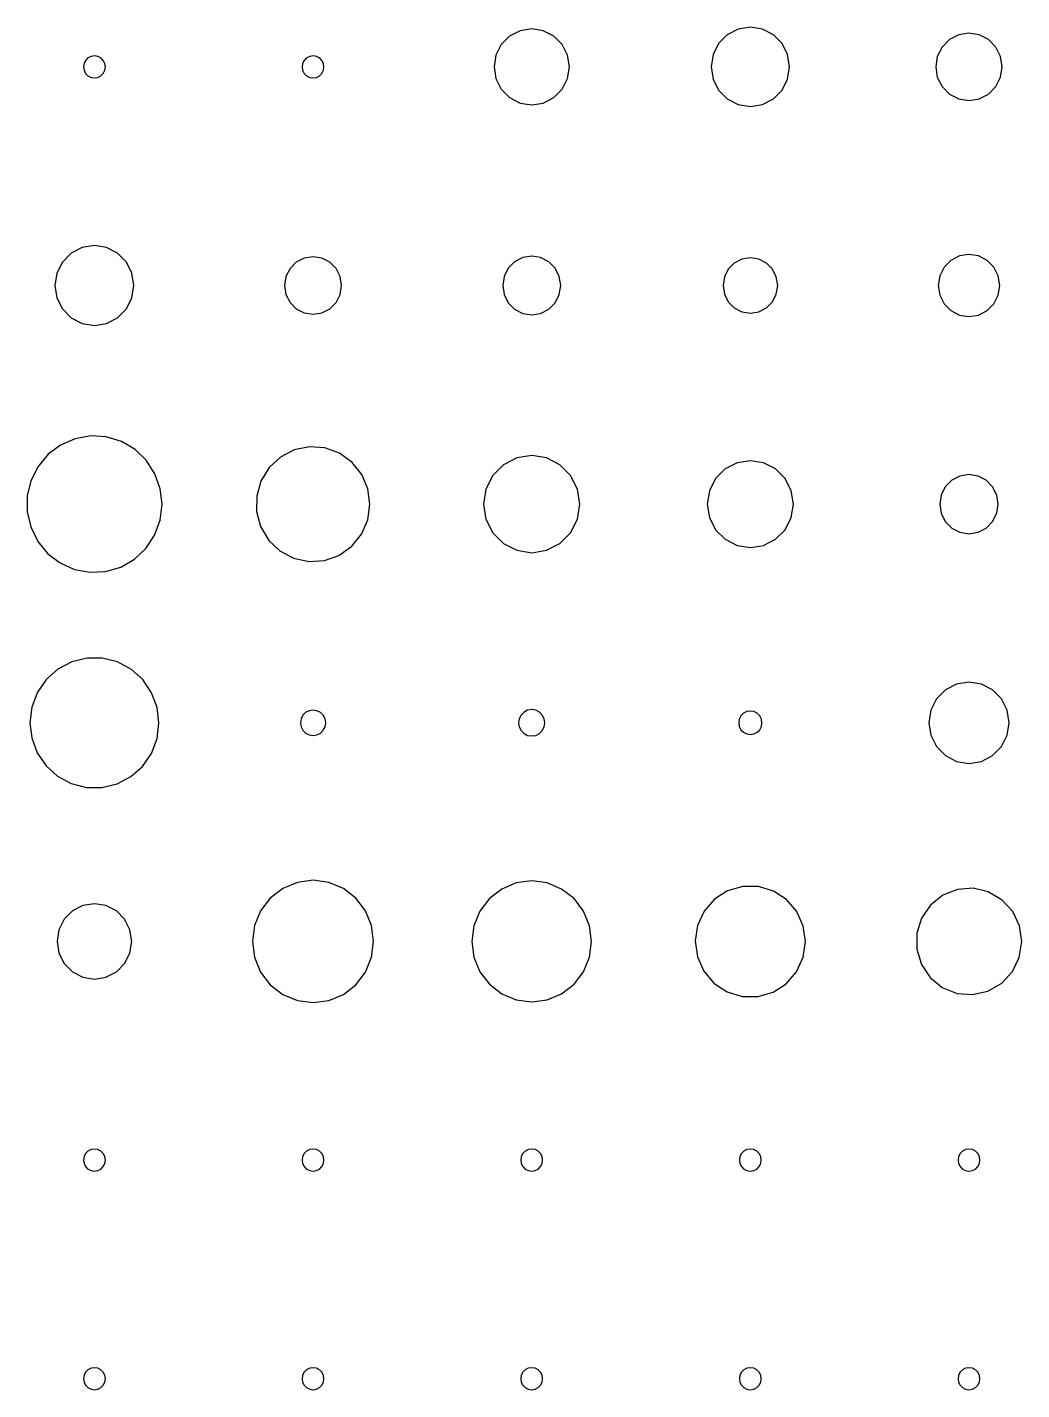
# Model space of a CAD drawing. Header units: metres. Extents: x -552 to 545, y -386 to 330.
# Drawn here: x 307.6 to 535.1, y -338.5 to -26.9 of the extents above; entities that cross this region are included whole.
import ezdxf

# ---------------------------------------------------------------- set-up
doc = ezdxf.new("R2010")
doc.units = ezdxf.units.M

msp = doc.modelspace()

# ---------------------------------------------------------------- linework, layer by layer
for p, q in [((420.34027, -27.732422, -668.5716), (417.94092, -28.967163, -668.5716)), ((423, -27.306946, -668.5716), (420.34027, -27.732422, -668.5716)), ((425.65973, -27.732422, -668.5716), (423, -27.306946, -668.5716)), ((428.05908, -28.967163, -668.5716), (425.65973, -27.732422, -668.5716)), ((470.2284, -27.384521, -668.5716), (467.72803, -28.671234, -668.5716)), ((473, -26.941132, -668.5716), (470.2284, -27.384521, -668.5716)), ((475.7716, -27.384521, -668.5716), (473, -26.941132, -668.5716)), ((478.27197, -28.671234, -668.5716), (475.7716, -27.384521, -668.5716)), ((416.0368, -30.89035, -668.5716), (414.81427, -33.31369, -668.5716)), ((417.94092, -28.967163, -668.5716), (416.0368, -30.89035, -668.5716)), ((429.9632, -30.89035, -668.5716), (428.05908, -28.967163, -668.5716)), ((431.18573, -33.31369, -668.5716), (429.9632, -30.89035, -668.5716)), ((465.74377, -30.675323, -668.5716), (464.4698, -33.200653, -668.5716)), ((467.72803, -28.671234, -668.5716), (465.74377, -30.675323, -668.5716)), ((480.25623, -30.675323, -668.5716), (478.27197, -28.671234, -668.5716)), ((481.53015, -33.200653, -668.5716), (480.25623, -30.675323, -668.5716)), ((518.52563, -29.779907, -668.5716), (516.84155, -31.480835, -668.5716)), ((520.6477, -28.687866, -668.5716), (518.52563, -29.779907, -668.5716)), ((523, -28.311554, -668.5716), (520.6477, -28.687866, -668.5716)), ((525.3523, -28.687866, -668.5716), (523, -28.311554, -668.5716)), ((527.47437, -29.779907, -668.5716), (525.3523, -28.687866, -668.5716)), ((529.15845, -31.480835, -668.5716), (527.47437, -29.779907, -668.5716)), ((321.53052, -33.957245, -668.5716), (320.97748, -34.51584, -668.5716)), ((322.22748, -33.59857, -668.5716), (321.53052, -33.957245, -668.5716)), ((323, -33.475006, -668.5716), (322.22748, -33.59857, -668.5716)), ((323.77252, -33.59857, -668.5716), (323, -33.475006, -668.5716)), ((324.46948, -33.957245, -668.5716), (323.77252, -33.59857, -668.5716)), ((325.02252, -34.51584, -668.5716), (324.46948, -33.957245, -668.5716)), ((371.53052, -33.957245, -668.5716), (370.97748, -34.51584, -668.5716)), ((372.22748, -33.59857, -668.5716), (371.53052, -33.957245, -668.5716)), ((373, -33.475006, -668.5716), (372.22748, -33.59857, -668.5716)), ((373.77252, -33.59857, -668.5716), (373, -33.475006, -668.5716)), ((374.46948, -33.957245, -668.5716), (373.77252, -33.59857, -668.5716)), ((375.02252, -34.51584, -668.5716), (374.46948, -33.957245, -668.5716)), ((414.81427, -33.31369, -668.5716), (414.393, -36, -668.5716)), ((431.607, -36, -668.5716), (431.18573, -33.31369, -668.5716)), ((464.4698, -33.200653, -668.5716), (464.03082, -36, -668.5716)), ((481.96912, -36, -668.5716), (481.53015, -33.200653, -668.5716)), ((515.76025, -33.624146, -668.5716), (515.3877, -36, -668.5716)), ((516.84155, -31.480835, -668.5716), (515.76025, -33.624146, -668.5716)), ((530.23975, -33.624146, -668.5716), (529.15845, -31.480835, -668.5716)), ((530.6123, -36, -668.5716), (530.23975, -33.624146, -668.5716)), ((320.62238, -35.219727, -668.5716), (320.5, -36, -668.5716)), ((320.5, -36, -668.5716), (320.62238, -36.780273, -668.5716)), ((320.97748, -34.51584, -668.5716), (320.62238, -35.219727, -668.5716)), ((320.62238, -36.780273, -668.5716), (320.97748, -37.48416, -668.5716)), ((325.37762, -35.219727, -668.5716), (325.02252, -34.51584, -668.5716)), ((325.02252, -37.48416, -668.5716), (325.37762, -36.780273, -668.5716)), ((325.5, -36, -668.5716), (325.37762, -35.219727, -668.5716)), ((325.37762, -36.780273, -668.5716), (325.5, -36, -668.5716)), ((370.62238, -35.219727, -668.5716), (370.5, -36, -668.5716)), ((370.5, -36, -668.5716), (370.62238, -36.780273, -668.5716)), ((370.97748, -34.51584, -668.5716), (370.62238, -35.219727, -668.5716)), ((370.62238, -36.780273, -668.5716), (370.97748, -37.48416, -668.5716)), ((375.37762, -35.219727, -668.5716), (375.02252, -34.51584, -668.5716)), ((375.02252, -37.48416, -668.5716), (375.37762, -36.780273, -668.5716)), ((375.5, -36, -668.5716), (375.37762, -35.219727, -668.5716)), ((375.37762, -36.780273, -668.5716), (375.5, -36, -668.5716)), ((414.393, -36, -668.5716), (414.81427, -38.68631, -668.5716)), ((431.18573, -38.68631, -668.5716), (431.607, -36, -668.5716)), ((464.03082, -36, -668.5716), (464.4698, -38.799347, -668.5716)), ((481.53015, -38.799347, -668.5716), (481.96912, -36, -668.5716)), ((515.3877, -36, -668.5716), (515.76025, -38.375854, -668.5716)), ((530.23975, -38.375854, -668.5716), (530.6123, -36, -668.5716)), ((320.97748, -37.48416, -668.5716), (321.53052, -38.042755, -668.5716)), ((321.53052, -38.042755, -668.5716), (322.22748, -38.40143, -668.5716)), ((322.22748, -38.40143, -668.5716), (323, -38.524994, -668.5716)), ((323, -38.524994, -668.5716), (323.77252, -38.40143, -668.5716)), ((323.77252, -38.40143, -668.5716), (324.46948, -38.042755, -668.5716)), ((324.46948, -38.042755, -668.5716), (325.02252, -37.48416, -668.5716)), ((370.97748, -37.48416, -668.5716), (371.53052, -38.042755, -668.5716)), ((371.53052, -38.042755, -668.5716), (372.22748, -38.40143, -668.5716)), ((372.22748, -38.40143, -668.5716), (373, -38.524994, -668.5716)), ((373, -38.524994, -668.5716), (373.77252, -38.40143, -668.5716)), ((373.77252, -38.40143, -668.5716), (374.46948, -38.042755, -668.5716)), ((374.46948, -38.042755, -668.5716), (375.02252, -37.48416, -668.5716)), ((414.81427, -38.68631, -668.5716), (416.0368, -41.10965, -668.5716)), ((429.9632, -41.10965, -668.5716), (431.18573, -38.68631, -668.5716)), ((464.4698, -38.799347, -668.5716), (465.74377, -41.324646, -668.5716)), ((480.25623, -41.324677, -668.5716), (481.53015, -38.799347, -668.5716)), ((515.76025, -38.375854, -668.5716), (516.84155, -40.519165, -668.5716)), ((529.15845, -40.519165, -668.5716), (530.23975, -38.375854, -668.5716)), ((416.0368, -41.10965, -668.5716), (417.94092, -43.032837, -668.5716)), ((417.94092, -43.032837, -668.5716), (420.34027, -44.26758, -668.5716)), ((425.65973, -44.26758, -668.5716), (428.05908, -43.032837, -668.5716)), ((428.05908, -43.032837, -668.5716), (429.9632, -41.10965, -668.5716)), ((465.74377, -41.324646, -668.5716), (467.72803, -43.328766, -668.5716)), ((467.72803, -43.328766, -668.5716), (470.2284, -44.61548, -668.5716)), ((475.7716, -44.61548, -668.5716), (478.27197, -43.328766, -668.5716)), ((478.27197, -43.328766, -668.5716), (480.25623, -41.324677, -668.5716)), ((516.84155, -40.519165, -668.5716), (518.52563, -42.220093, -668.5716)), ((518.52563, -42.220093, -668.5716), (520.6477, -43.312134, -668.5716)), ((520.6477, -43.312134, -668.5716), (523, -43.688446, -668.5716)), ((523, -43.688446, -668.5716), (525.3523, -43.312134, -668.5716)), ((525.3523, -43.312134, -668.5716), (527.47437, -42.220093, -668.5716)), ((527.47437, -42.220093, -668.5716), (529.15845, -40.519165, -668.5716)), ((420.34027, -44.26758, -668.5716), (423, -44.693054, -668.5716)), ((423, -44.693054, -668.5716), (425.65973, -44.26758, -668.5716)), ((470.2284, -44.61548, -668.5716), (473, -45.05887, -668.5716)), ((473, -45.05887, -668.5716), (475.7716, -44.61548, -668.5716)), ((320.20837, -77.32239, -668.5716), (317.69006, -78.61838, -668.5716)), ((323, -76.875824, -668.5716), (320.20837, -77.32239, -668.5716)), ((325.79163, -77.32239, -668.5716), (323, -76.875824, -668.5716)), ((328.30994, -78.61838, -668.5716), (325.79163, -77.32239, -668.5716)), ((315.69147, -80.63693, -668.5716), (314.40833, -83.18048, -668.5716)), ((317.69006, -78.61838, -668.5716), (315.69147, -80.63693, -668.5716)), ((330.30853, -80.63693, -668.5716), (328.30994, -78.61838, -668.5716)), ((331.59167, -83.18048, -668.5716), (330.30853, -80.63693, -668.5716)), ((369.17114, -80.67731, -668.5716), (367.73004, -82.13284, -668.5716)), ((370.98706, -79.7428, -668.5716), (369.17114, -80.67731, -668.5716)), ((373, -79.42081, -668.5716), (370.98706, -79.7428, -668.5716)), ((375.01294, -79.7428, -668.5716), (373, -79.42081, -668.5716)), ((376.82886, -80.67731, -668.5716), (375.01294, -79.7428, -668.5716)), ((378.26996, -82.13284, -668.5716), (376.82886, -80.67731, -668.5716)), ((419.10022, -80.578735, -668.5716), (417.6324, -82.06122, -668.5716)), ((420.94977, -79.62692, -668.5716), (419.10022, -80.578735, -668.5716)), ((423, -79.29895, -668.5716), (420.94977, -79.62692, -668.5716)), ((425.05023, -79.62692, -668.5716), (423, -79.29895, -668.5716)), ((426.89978, -80.578735, -668.5716), (425.05023, -79.62692, -668.5716)), ((428.3676, -82.06122, -668.5716), (426.89978, -80.578735, -668.5716)), ((469.32642, -80.89319, -668.5716), (467.94373, -82.28967, -668.5716)), ((471.06866, -79.99658, -668.5716), (469.32642, -80.89319, -668.5716)), ((473, -79.68762, -668.5716), (471.06866, -79.99658, -668.5716)), ((474.93127, -79.99658, -668.5716), (473, -79.68762, -668.5716)), ((476.67358, -80.89319, -668.5716), (474.93127, -79.99658, -668.5716)), ((478.05627, -82.28967, -668.5716), (476.67358, -80.89319, -668.5716)), ((518.86365, -80.24991, -668.5716), (517.3069, -81.822296, -668.5716)), ((520.82544, -79.24036, -668.5716), (518.86365, -80.24991, -668.5716)), ((523, -78.89249, -668.5716), (520.82544, -79.24036, -668.5716)), ((525.17456, -79.24036, -668.5716), (523, -78.89249, -668.5716)), ((527.13635, -80.24991, -668.5716), (525.17456, -79.24036, -668.5716)), ((528.6931, -81.822296, -668.5716), (527.13635, -80.24991, -668.5716)), ((314.40833, -83.18048, -668.5716), (313.9662, -86, -668.5716)), ((332.0338, -86, -668.5716), (331.59167, -83.18048, -668.5716)), ((366.80475, -83.96692, -668.5716), (366.48596, -86, -668.5716)), ((367.73004, -82.13284, -668.5716), (366.80475, -83.96692, -668.5716)), ((379.19525, -83.96692, -668.5716), (378.26996, -82.13284, -668.5716)), ((379.51404, -86, -668.5716), (379.19525, -83.96692, -668.5716)), ((416.69, -83.92926, -668.5716), (416.3653, -86, -668.5716)), ((417.6324, -82.06122, -668.5716), (416.69, -83.92926, -668.5716)), ((429.31, -83.92926, -668.5716), (428.3676, -82.06122, -668.5716)), ((429.6347, -86, -668.5716), (429.31, -83.92926, -668.5716)), ((467.05603, -84.04938, -668.5716), (466.75012, -86, -668.5716)), ((467.94373, -82.28967, -668.5716), (467.05603, -84.04938, -668.5716)), ((478.94397, -84.04938, -668.5716), (478.05627, -82.28967, -668.5716)), ((479.24988, -86, -668.5716), (478.94397, -84.04938, -668.5716)), ((516.30725, -83.80365, -668.5716), (515.9629, -86, -668.5716)), ((517.3069, -81.822296, -668.5716), (516.30725, -83.80365, -668.5716)), ((529.69275, -83.80365, -668.5716), (528.6931, -81.822296, -668.5716)), ((530.0371, -86, -668.5716), (529.69275, -83.80365, -668.5716)), ((313.9662, -86, -668.5716), (314.40833, -88.81952, -668.5716)), ((331.59167, -88.81952, -668.5716), (332.0338, -86, -668.5716)), ((366.48596, -86, -668.5716), (366.80475, -88.03308, -668.5716)), ((379.19525, -88.03308, -668.5716), (379.51404, -86, -668.5716)), ((416.3653, -86, -668.5716), (416.69, -88.07074, -668.5716)), ((429.31, -88.07074, -668.5716), (429.6347, -86, -668.5716)), ((466.75012, -86, -668.5716), (467.05603, -87.95062, -668.5716)), ((478.94397, -87.95062, -668.5716), (479.24988, -86, -668.5716)), ((515.9629, -86, -668.5716), (516.30725, -88.19635, -668.5716)), ((529.69275, -88.19635, -668.5716), (530.0371, -86, -668.5716)), ((314.40833, -88.81952, -668.5716), (315.69147, -91.36307, -668.5716)), ((330.30853, -91.36307, -668.5716), (331.59167, -88.81952, -668.5716)), ((366.80475, -88.03308, -668.5716), (367.73004, -89.86716, -668.5716)), ((367.73004, -89.86716, -668.5716), (369.17114, -91.32269, -668.5716)), ((376.82886, -91.32269, -668.5716), (378.26996, -89.86716, -668.5716)), ((378.26996, -89.86716, -668.5716), (379.19525, -88.03308, -668.5716)), ((416.69, -88.07074, -668.5716), (417.6324, -89.93878, -668.5716)), ((417.6324, -89.93878, -668.5716), (419.10022, -91.421265, -668.5716)), ((426.89978, -91.421265, -668.5716), (428.3676, -89.93878, -668.5716)), ((428.3676, -89.93878, -668.5716), (429.31, -88.07074, -668.5716)), ((467.05603, -87.95062, -668.5716), (467.94373, -89.71033, -668.5716)), ((467.94373, -89.71033, -668.5716), (469.32642, -91.10681, -668.5716)), ((476.67358, -91.10681, -668.5716), (478.05627, -89.71033, -668.5716)), ((478.05627, -89.71033, -668.5716), (478.94397, -87.95062, -668.5716)), ((516.30725, -88.19635, -668.5716), (517.3069, -90.177704, -668.5716)), ((517.3069, -90.177704, -668.5716), (518.86365, -91.75009, -668.5716)), ((527.13635, -91.75009, -668.5716), (528.6931, -90.177704, -668.5716)), ((528.6931, -90.177704, -668.5716), (529.69275, -88.19635, -668.5716)), ((315.69147, -91.36307, -668.5716), (317.69006, -93.38162, -668.5716)), ((317.69006, -93.38162, -668.5716), (320.20837, -94.67761, -668.5716)), ((325.79163, -94.67761, -668.5716), (328.30994, -93.38162, -668.5716)), ((328.30994, -93.38162, -668.5716), (330.30853, -91.36307, -668.5716)), ((369.17114, -91.32269, -668.5716), (370.98706, -92.2572, -668.5716)), ((370.98706, -92.2572, -668.5716), (373, -92.57919, -668.5716)), ((373, -92.57919, -668.5716), (375.01294, -92.2572, -668.5716)), ((375.01294, -92.2572, -668.5716), (376.82886, -91.32269, -668.5716)), ((419.10022, -91.421265, -668.5716), (420.94977, -92.37308, -668.5716)), ((420.94977, -92.37308, -668.5716), (423, -92.70105, -668.5716)), ((423, -92.70105, -668.5716), (425.05023, -92.37308, -668.5716)), ((425.05023, -92.37308, -668.5716), (426.89978, -91.421265, -668.5716)), ((469.32642, -91.10681, -668.5716), (471.06866, -92.00342, -668.5716)), ((471.06866, -92.00342, -668.5716), (473, -92.31238, -668.5716)), ((473, -92.31238, -668.5716), (474.93127, -92.00342, -668.5716)), ((474.93127, -92.00342, -668.5716), (476.67358, -91.10681, -668.5716)), ((518.86365, -91.75009, -668.5716), (520.82544, -92.75964, -668.5716)), ((520.82544, -92.75964, -668.5716), (523, -93.10751, -668.5716)), ((523, -93.10751, -668.5716), (525.17456, -92.75964, -668.5716)), ((525.17456, -92.75964, -668.5716), (527.13635, -91.75009, -668.5716)), ((320.20837, -94.67761, -668.5716), (323, -95.124176, -668.5716)), ((323, -95.124176, -668.5716), (325.79163, -94.67761, -668.5716)), ((318.60876, -121.02719, -668.5716), (315.26935, -122.47626, -668.5716)), ((322.1908, -120.40555, -668.5716), (318.60876, -121.02719, -668.5716)), ((325.6848, -120.62137, -668.5716), (322.1908, -120.40555, -668.5716)), ((329.16516, -121.67932, -668.5716), (325.6848, -120.62137, -668.5716)), ((312.45544, -124.579285, -668.5716), (310.10706, -127.38101, -668.5716)), ((315.26935, -122.47626, -668.5716), (312.45544, -124.579285, -668.5716)), ((332.3048, -123.528625, -668.5716), (329.16516, -121.67932, -668.5716)), ((334.844, -125.96231, -668.5716), (332.3048, -123.528625, -668.5716)), ((368.65356, -123.60333, -668.5716), (365.53156, -125.227325, -668.5716)), ((372.20508, -122.873535, -668.5716), (368.65356, -123.60333, -668.5716)), ((375.70715, -123.13638, -668.5716), (372.20508, -122.873535, -668.5716)), ((379.01233, -124.33493, -668.5716), (375.70715, -123.13638, -668.5716)), ((381.9629, -126.4606, -668.5716), (379.01233, -124.33493, -668.5716)), ((310.10706, -127.38101, -668.5716), (308.4712, -130.65906, -668.5716)), ((336.8368, -129.03223, -668.5716), (334.844, -125.96231, -668.5716)), ((362.95282, -127.63495, -668.5716), (361.05914, -130.75606, -668.5716)), ((365.53156, -125.227325, -668.5716), (362.95282, -127.63495, -668.5716)), ((384.161, -129.22675, -668.5716), (381.9629, -126.4606, -668.5716)), ((416.5376, -127.0163, -668.5716), (414.10522, -129.47296, -668.5716)), ((419.60248, -125.439026, -668.5716), (416.5376, -127.0163, -668.5716)), ((423, -124.89554, -668.5716), (419.60248, -125.439026, -668.5716)), ((426.39752, -125.439026, -668.5716), (423, -124.89554, -668.5716)), ((429.4624, -127.0163, -668.5716), (426.39752, -125.439026, -668.5716)), ((431.89478, -129.47296, -668.5716), (429.4624, -127.0163, -668.5716)), ((469.9583, -126.54501, -668.5716), (467.21436, -127.95712, -668.5716)), ((473, -126.05844, -668.5716), (469.9583, -126.54501, -668.5716)), ((476.04175, -126.54501, -668.5716), (473, -126.05844, -668.5716)), ((478.78564, -127.95712, -668.5716), (476.04175, -126.54501, -668.5716)), ((308.4712, -130.65906, -668.5716), (307.654, -134.09691, -668.5716)), ((338.065, -132.4872, -668.5716), (336.8368, -129.03223, -668.5716)), ((361.05914, -130.75606, -668.5716), (360.10596, -134.16974, -668.5716)), ((385.54724, -132.48555, -668.5716), (384.161, -129.22675, -668.5716)), ((414.10522, -129.47296, -668.5716), (412.54358, -132.56853, -668.5716)), ((433.45642, -132.56853, -668.5716), (431.89478, -129.47296, -668.5716)), ((465.03674, -130.1565, -668.5716), (463.6386, -132.92789, -668.5716)), ((467.21436, -127.95712, -668.5716), (465.03674, -130.1565, -668.5716)), ((480.96326, -130.1565, -668.5716), (478.78564, -127.95712, -668.5716)), ((482.36133, -132.92789, -668.5716), (480.96326, -130.1565, -668.5716)), ((519.0685, -130.53456, -668.5716), (517.5886, -132.02913, -668.5716)), ((520.9331, -129.57498, -668.5716), (519.0685, -130.53456, -668.5716)), ((523, -129.24435, -668.5716), (520.9331, -129.57498, -668.5716)), ((525.0669, -129.57498, -668.5716), (523, -129.24435, -668.5716)), ((526.9315, -130.53456, -668.5716), (525.0669, -129.57498, -668.5716)), ((528.4114, -132.02913, -668.5716), (526.9315, -130.53456, -668.5716)), ((338.46124, -136, -668.5716), (338.065, -132.4872, -668.5716)), ((386.0208, -136, -668.5716), (385.54724, -132.48555, -668.5716)), ((412.54358, -132.56853, -668.5716), (412.0055, -136, -668.5716)), ((433.9945, -136, -668.5716), (433.45642, -132.56853, -668.5716)), ((463.6386, -132.92789, -668.5716), (463.15686, -136, -668.5716)), ((482.84314, -136, -668.5716), (482.36133, -132.92789, -668.5716)), ((516.63855, -133.91238, -668.5716), (516.3113, -136, -668.5716)), ((517.5886, -132.02913, -668.5716), (516.63855, -133.91238, -668.5716)), ((529.36145, -133.91238, -668.5716), (528.4114, -132.02913, -668.5716)), ((529.6887, -136, -668.5716), (529.36145, -133.91238, -668.5716)), ((307.654, -134.09691, -668.5716), (307.63812, -137.76776, -668.5716)), ((338.03406, -139.64545, -668.5716), (338.46124, -136, -668.5716)), ((360.10596, -134.16974, -668.5716), (360.09064, -137.71655, -668.5716)), ((385.51636, -139.62491, -668.5716), (386.0208, -136, -668.5716)), ((412.0055, -136, -668.5716), (412.54358, -139.43147, -668.5716)), ((433.45642, -139.43147, -668.5716), (433.9945, -136, -668.5716)), ((463.15686, -136, -668.5716), (463.6386, -139.07211, -668.5716)), ((482.36133, -139.07211, -668.5716), (482.84314, -136, -668.5716)), ((516.3113, -136, -668.5716), (516.63855, -138.08762, -668.5716)), ((529.36145, -138.08762, -668.5716), (529.6887, -136, -668.5716)), ((307.63812, -137.76776, -668.5716), (308.4256, -141.21268, -668.5716)), ((336.77606, -143.08946, -668.5716), (338.03406, -139.64545, -668.5716)), ((360.09064, -137.71655, -668.5716), (361.01428, -141.1385, -668.5716)), ((384.10205, -142.87137, -668.5716), (385.51636, -139.62491, -668.5716)), ((412.54358, -139.43147, -668.5716), (414.10522, -142.52704, -668.5716)), ((431.89478, -142.52704, -668.5716), (433.45642, -139.43147, -668.5716)), ((463.6386, -139.07211, -668.5716), (465.03674, -141.8435, -668.5716)), ((480.96326, -141.8435, -668.5716), (482.36133, -139.07211, -668.5716)), ((516.63855, -138.08762, -668.5716), (517.5886, -139.97087, -668.5716)), ((517.5886, -139.97087, -668.5716), (519.0685, -141.46544, -668.5716)), ((526.9315, -141.46544, -668.5716), (528.4114, -139.97087, -668.5716)), ((528.4114, -139.97087, -668.5716), (529.36145, -138.08762, -668.5716)), ((308.4256, -141.21268, -668.5716), (310.03308, -144.505, -668.5716)), ((334.844, -146.03769, -668.5716), (336.77606, -143.08946, -668.5716)), ((361.01428, -141.1385, -668.5716), (362.88098, -144.27618, -668.5716)), ((381.88013, -145.61803, -668.5716), (384.10205, -142.87137, -668.5716)), ((414.10522, -142.52704, -668.5716), (416.5376, -144.9837, -668.5716)), ((429.4624, -144.9837, -668.5716), (431.89478, -142.52704, -668.5716)), ((465.03674, -141.8435, -668.5716), (467.21436, -144.04288, -668.5716)), ((478.78564, -144.0429, -668.5716), (480.96326, -141.8435, -668.5716)), ((519.0685, -141.46544, -668.5716), (520.9331, -142.42502, -668.5716)), ((520.9331, -142.42502, -668.5716), (523, -142.75566, -668.5716)), ((523, -142.75566, -668.5716), (525.0669, -142.42502, -668.5716)), ((525.0669, -142.42502, -668.5716), (526.9315, -141.46544, -668.5716)), ((310.03308, -144.505, -668.5716), (312.35718, -147.32735, -668.5716)), ((332.19672, -148.55292, -668.5716), (334.844, -146.03769, -668.5716)), ((362.88098, -144.27618, -668.5716), (365.43878, -146.70642, -668.5716)), ((378.91132, -147.71762, -668.5716), (381.88013, -145.61803, -668.5716)), ((416.5376, -144.9837, -668.5716), (419.60248, -146.56097, -668.5716)), ((426.39752, -146.56097, -668.5716), (429.4624, -144.9837, -668.5716)), ((467.21436, -144.04288, -668.5716), (469.9583, -145.45499, -668.5716)), ((469.9583, -145.45499, -668.5716), (473, -145.94156, -668.5716)), ((473, -145.94156, -668.5716), (476.04175, -145.45499, -668.5716)), ((476.04175, -145.45499, -668.5716), (478.78564, -144.0429, -668.5716)), ((312.35718, -147.32735, -668.5716), (315.15283, -149.4551, -668.5716)), ((315.15283, -149.4551, -668.5716), (318.47955, -150.93353, -668.5716)), ((329.0412, -150.37448, -668.5716), (332.19672, -148.55292, -668.5716)), ((365.43878, -146.70642, -668.5716), (368.54663, -148.3579, -668.5716)), ((368.54663, -148.3579, -668.5716), (372.09174, -149.11896, -668.5716)), ((372.09174, -149.11896, -668.5716), (375.59595, -148.88698, -668.5716)), ((375.59595, -148.88698, -668.5716), (378.91132, -147.71762, -668.5716)), ((419.60248, -146.56097, -668.5716), (423, -147.10448, -668.5716)), ((423, -147.10448, -668.5716), (426.39752, -146.56097, -668.5716)), ((318.47955, -150.93353, -668.5716), (322.0561, -151.58675, -668.5716)), ((322.0561, -151.58675, -668.5716), (325.55182, -151.4017, -668.5716)), ((325.55182, -151.4017, -668.5716), (329.0412, -150.37448, -668.5716)), ((321.33038, -171.19954, -668.5716), (317.8349, -172.04713, -668.5716)), ((324.79742, -171.21481, -668.5716), (321.33038, -171.19954, -668.5716)), ((328.28546, -172.09319, -668.5716), (324.79742, -171.21481, -668.5716)), ((314.64624, -173.72363, -668.5716), (312.03955, -176.03249, -668.5716)), ((317.8349, -172.04713, -668.5716), (314.64624, -173.72363, -668.5716)), ((331.45953, -173.79773, -668.5716), (328.28546, -172.09319, -668.5716)), ((334.04614, -176.12947, -668.5716), (331.45953, -173.79773, -668.5716)), ((312.03955, -176.03249, -668.5716), (309.97766, -179.00665, -668.5716)), ((336.08228, -179.12169, -668.5716), (334.04614, -176.12947, -668.5716)), ((520.16064, -177.17389, -668.5716), (517.5991, -178.49205, -668.5716)), ((523, -176.71967, -668.5716), (520.16064, -177.17389, -668.5716)), ((525.83936, -177.17389, -668.5716), (523, -176.71967, -668.5716)), ((528.4009, -178.49205, -668.5716), (525.83936, -177.17389, -668.5716)), ((309.97766, -179.00665, -668.5716), (308.6894, -182.39629, -668.5716)), ((337.34125, -182.52255, -668.5716), (336.08228, -179.12169, -668.5716)), ((515.5664, -180.54517, -668.5716), (514.2612, -183.13222, -668.5716)), ((517.5991, -178.49205, -668.5716), (515.5664, -180.54517, -668.5716)), ((530.4336, -180.54517, -668.5716), (528.4009, -178.49205, -668.5716)), ((531.7388, -183.13222, -668.5716), (530.4336, -180.54517, -668.5716)), ((308.6894, -182.39629, -668.5716), (308.25128, -186, -668.5716)), ((337.74872, -186, -668.5716), (337.34125, -182.52255, -668.5716)), ((371.30566, -183.64459, -668.5716), (370.6679, -184.2887, -668.5716)), ((372.10925, -183.23106, -668.5716), (371.30566, -183.64459, -668.5716)), ((373, -183.08856, -668.5716), (372.10925, -183.23106, -668.5716)), ((373.89075, -183.23106, -668.5716), (373, -183.08856, -668.5716)), ((374.69434, -183.64459, -668.5716), (373.89075, -183.23106, -668.5716)), ((375.3321, -184.2887, -668.5716), (374.69434, -183.64459, -668.5716)), ((421.242, -183.55612, -668.5716), (420.58032, -184.22443, -668.5716)), ((422.07574, -183.12706, -668.5716), (421.242, -183.55612, -668.5716)), ((423, -182.9792, -668.5716), (422.07574, -183.12706, -668.5716)), ((423.92426, -183.12706, -668.5716), (423, -182.9792, -668.5716)), ((424.758, -183.55612, -668.5716), (423.92426, -183.12706, -668.5716)), ((425.41968, -184.22443, -668.5716), (424.758, -183.55612, -668.5716)), ((471.4369, -183.82706, -668.5716), (470.84857, -184.42126, -668.5716)), ((472.17822, -183.44556, -668.5716), (471.4369, -183.82706, -668.5716)), ((473, -183.3141, -668.5716), (472.17822, -183.44556, -668.5716)), ((473.82178, -183.44556, -668.5716), (473, -183.3141, -668.5716)), ((474.5631, -183.82706, -668.5716), (473.82178, -183.44556, -668.5716)), ((475.15137, -184.42126, -668.5716), (474.5631, -183.82706, -668.5716)), ((514.2612, -183.13222, -668.5716), (513.8115, -186, -668.5716)), ((532.1885, -186, -668.5716), (531.7388, -183.13222, -668.5716)), ((308.25128, -186, -668.5716), (308.65875, -189.47745, -668.5716)), ((337.3106, -189.60371, -668.5716), (337.74872, -186, -668.5716)), ((370.25848, -185.10031, -668.5716), (370.11737, -186, -668.5716)), ((370.11737, -186, -668.5716), (370.25848, -186.89969, -668.5716)), ((370.6679, -184.2887, -668.5716), (370.25848, -185.10031, -668.5716)), ((370.25848, -186.89969, -668.5716), (370.6679, -187.7113, -668.5716)), ((375.74152, -185.10031, -668.5716), (375.3321, -184.2887, -668.5716)), ((375.3321, -187.7113, -668.5716), (375.74152, -186.89969, -668.5716)), ((375.88263, -186, -668.5716), (375.74152, -185.10031, -668.5716)), ((375.74152, -186.89969, -668.5716), (375.88263, -186, -668.5716)), ((420.15552, -185.06653, -668.5716), (420.0091, -186, -668.5716)), ((420.0091, -186, -668.5716), (420.15552, -186.93347, -668.5716)), ((420.58032, -184.22443, -668.5716), (420.15552, -185.06653, -668.5716)), ((420.15552, -186.93347, -668.5716), (420.58032, -187.77557, -668.5716)), ((425.84448, -185.06653, -668.5716), (425.41968, -184.22443, -668.5716)), ((425.41968, -187.77557, -668.5716), (425.84448, -186.93347, -668.5716)), ((425.9909, -186, -668.5716), (425.84448, -185.06653, -668.5716)), ((425.84448, -186.93347, -668.5716), (425.9909, -186, -668.5716)), ((470.47083, -185.17001, -668.5716), (470.3407, -186, -668.5716)), ((470.3407, -186, -668.5716), (470.47083, -186.82999, -668.5716)), ((470.84857, -184.42126, -668.5716), (470.47083, -185.17001, -668.5716)), ((470.47083, -186.82999, -668.5716), (470.84857, -187.57874, -668.5716)), ((475.52917, -185.17001, -668.5716), (475.15137, -184.42126, -668.5716)), ((475.15137, -187.57874, -668.5716), (475.52917, -186.82999, -668.5716)), ((475.6593, -186, -668.5716), (475.52917, -185.17001, -668.5716)), ((475.52917, -186.82999, -668.5716), (475.6593, -186, -668.5716)), ((513.8115, -186, -668.5716), (514.2612, -188.86778, -668.5716)), ((531.7388, -188.86778, -668.5716), (532.1885, -186, -668.5716)), ((308.65875, -189.47745, -668.5716), (309.91772, -192.87831, -668.5716)), ((336.02234, -192.99335, -668.5716), (337.3106, -189.60371, -668.5716)), ((370.6679, -187.7113, -668.5716), (371.30566, -188.35541, -668.5716)), ((371.30566, -188.35541, -668.5716), (372.10925, -188.76894, -668.5716)), ((372.10925, -188.76894, -668.5716), (373, -188.91144, -668.5716)), ((373, -188.91144, -668.5716), (373.89075, -188.76894, -668.5716)), ((373.89075, -188.76894, -668.5716), (374.69434, -188.35541, -668.5716)), ((374.69434, -188.35541, -668.5716), (375.3321, -187.7113, -668.5716)), ((420.58032, -187.77557, -668.5716), (421.242, -188.44388, -668.5716)), ((421.242, -188.44388, -668.5716), (422.07574, -188.87294, -668.5716)), ((422.07574, -188.87294, -668.5716), (423, -189.0208, -668.5716)), ((423, -189.0208, -668.5716), (423.92426, -188.87294, -668.5716)), ((423.92426, -188.87294, -668.5716), (424.758, -188.44388, -668.5716)), ((424.758, -188.44388, -668.5716), (425.41968, -187.77557, -668.5716)), ((470.84857, -187.57874, -668.5716), (471.4369, -188.17294, -668.5716)), ((471.4369, -188.17294, -668.5716), (472.17822, -188.55444, -668.5716)), ((472.17822, -188.55444, -668.5716), (473, -188.6859, -668.5716)), ((473, -188.6859, -668.5716), (473.82178, -188.55444, -668.5716)), ((473.82178, -188.55444, -668.5716), (474.5631, -188.17294, -668.5716)), ((474.5631, -188.17294, -668.5716), (475.15137, -187.57874, -668.5716)), ((514.2612, -188.86778, -668.5716), (515.5664, -191.45483, -668.5716)), ((530.4336, -191.45483, -668.5716), (531.7388, -188.86778, -668.5716)), ((309.91772, -192.87831, -668.5716), (311.95386, -195.87053, -668.5716)), ((333.96045, -195.96751, -668.5716), (336.02234, -192.99335, -668.5716)), ((515.5664, -191.45483, -668.5716), (517.5991, -193.50793, -668.5716)), ((528.4009, -193.50795, -668.5716), (530.4336, -191.45483, -668.5716)), ((311.95386, -195.87053, -668.5716), (314.54047, -198.20227, -668.5716)), ((331.35376, -198.27637, -668.5716), (333.96045, -195.96751, -668.5716)), ((517.5991, -193.50793, -668.5716), (520.16064, -194.82611, -668.5716)), ((520.16064, -194.82611, -668.5716), (523, -195.28033, -668.5716)), ((523, -195.28033, -668.5716), (525.83936, -194.82611, -668.5716)), ((525.83936, -194.82611, -668.5716), (528.4009, -193.50795, -668.5716)), ((314.54047, -198.20227, -668.5716), (317.71454, -199.90681, -668.5716)), ((328.1651, -199.95287, -668.5716), (331.35376, -198.27637, -668.5716)), ((317.71454, -199.90681, -668.5716), (321.20258, -200.78519, -668.5716)), ((321.20258, -200.78519, -668.5716), (324.66962, -200.80046, -668.5716)), ((324.66962, -200.80046, -668.5716), (328.1651, -199.95287, -668.5716)), ((366.07416, -223.88417, -668.5716), (363.20538, -226.10747, -668.5716)), ((369.41492, -222.48654, -668.5716), (366.07416, -223.88417, -668.5716)), ((373, -222.00984, -668.5716), (369.41492, -222.48654, -668.5716)), ((376.58508, -222.48654, -668.5716), (373, -222.00984, -668.5716)), ((379.92584, -223.88417, -668.5716), (376.58508, -222.48654, -668.5716)), ((382.79462, -226.10747, -668.5716), (379.92584, -223.88417, -668.5716)), ((416.1518, -224.01996, -668.5716), (413.3152, -226.21834, -668.5716)), ((419.45514, -222.638, -668.5716), (416.1518, -224.01996, -668.5716)), ((423, -222.16664, -668.5716), (419.45514, -222.638, -668.5716)), ((426.54486, -222.638, -668.5716), (423, -222.16664, -668.5716)), ((429.8482, -224.01996, -668.5716), (426.54486, -222.638, -668.5716)), ((432.6848, -226.21834, -668.5716), (429.8482, -224.01996, -668.5716)), ((471.24744, -223.40506, -668.5716), (467.77783, -224.42645, -668.5716)), ((474.86133, -223.42097, -668.5716), (471.24744, -223.40506, -668.5716)), ((478.3219, -224.47292, -668.5716), (474.86133, -223.42097, -668.5716)), ((520.38794, -224.09984, -668.5716), (517.05725, -225.39114, -668.5716)), ((523.9469, -223.84848, -668.5716), (520.38794, -224.09984, -668.5716)), ((527.4231, -224.65904, -668.5716), (523.9469, -223.84848, -668.5716)), ((323, -227.38112, -668.5716), (320.36298, -227.80296, -668.5716)), ((325.63702, -227.80296, -668.5716), (323, -227.38112, -668.5716)), ((363.20538, -226.10747, -668.5716), (361.00415, -229.00493, -668.5716)), ((384.99585, -229.00493, -668.5716), (382.79462, -226.10747, -668.5716)), ((413.3152, -226.21834, -668.5716), (411.13855, -229.08331, -668.5716)), ((434.86145, -229.08331, -668.5716), (432.6848, -226.21834, -668.5716)), ((464.82166, -226.32861, -668.5716), (462.43878, -229.07289, -668.5716)), ((467.77783, -224.42645, -668.5716), (464.82166, -226.32861, -668.5716)), ((481.2616, -226.40106, -668.5716), (478.3219, -224.47292, -668.5716)), ((483.6206, -229.16623, -668.5716), (481.2616, -226.40106, -668.5716)), ((517.05725, -225.39114, -668.5716), (514.1737, -227.68706, -668.5716)), ((530.59485, -226.5273, -668.5716), (527.4231, -224.65904, -668.5716)), ((533.0051, -229.18394, -668.5716), (530.59485, -226.5273, -668.5716)), ((317.98413, -229.02719, -668.5716), (316.0962, -230.93396, -668.5716)), ((320.36298, -227.80296, -668.5716), (317.98413, -229.02719, -668.5716)), ((328.01587, -229.02719, -668.5716), (325.63702, -227.80296, -668.5716)), ((329.9038, -230.93396, -668.5716), (328.01587, -229.02719, -668.5716)), ((361.00415, -229.00493, -668.5716), (359.62036, -232.37907, -668.5716)), ((386.37964, -232.37909, -668.5716), (384.99585, -229.00493, -668.5716)), ((411.13855, -229.08331, -668.5716), (409.77032, -232.41966, -668.5716)), ((436.22968, -232.41966, -668.5716), (434.86145, -229.08331, -668.5716)), ((462.43878, -229.07289, -668.5716), (460.92578, -232.38768, -668.5716)), ((485.10498, -232.49425, -668.5716), (483.6206, -229.16623, -668.5716)), ((514.1737, -227.68706, -668.5716), (512.15295, -230.65665, -668.5716)), ((534.54114, -232.43625, -668.5716), (533.0051, -229.18394, -668.5716)), ((314.8841, -233.33662, -668.5716), (314.46643, -236, -668.5716)), ((316.0962, -230.93396, -668.5716), (314.8841, -233.33662, -668.5716)), ((331.1159, -233.33662, -668.5716), (329.9038, -230.93396, -668.5716)), ((331.53357, -236, -668.5716), (331.1159, -233.33662, -668.5716)), ((359.62036, -232.37907, -668.5716), (359.14838, -236, -668.5716)), ((386.85162, -236, -668.5716), (386.37964, -232.37909, -668.5716)), ((409.77032, -232.41966, -668.5716), (409.3036, -236, -668.5716)), ((436.6964, -236, -668.5716), (436.22968, -232.41966, -668.5716)), ((460.92578, -232.38768, -668.5716), (460.40765, -235.889, -668.5716)), ((485.59277, -236, -668.5716), (485.10498, -232.49425, -668.5716)), ((512.15295, -230.65665, -668.5716), (511.0802, -234.0932, -668.5716)), ((535.06836, -236, -668.5716), (534.54114, -232.43625, -668.5716)), ((314.46643, -236, -668.5716), (314.8841, -238.66338, -668.5716)), ((331.1159, -238.66338, -668.5716), (331.53357, -236, -668.5716)), ((359.14838, -236, -668.5716), (359.62036, -239.62093, -668.5716)), ((386.37964, -239.62093, -668.5716), (386.85162, -236, -668.5716)), ((409.3036, -236, -668.5716), (409.77032, -239.58034, -668.5716)), ((436.22968, -239.58034, -668.5716), (436.6964, -236, -668.5716)), ((460.40765, -235.889, -668.5716), (460.89502, -239.50575, -668.5716)), ((485.07422, -239.61232, -668.5716), (485.59277, -236, -668.5716)), ((511.0802, -234.0932, -668.5716), (511.0641, -237.80167, -668.5716)), ((534.5099, -239.66533, -668.5716), (535.06836, -236, -668.5716)), ((314.8841, -238.66338, -668.5716), (316.0962, -241.06604, -668.5716)), ((329.90375, -241.06604, -668.5716), (331.1159, -238.66338, -668.5716)), ((359.62036, -239.62093, -668.5716), (361.00415, -242.99507, -668.5716)), ((384.99585, -242.99509, -668.5716), (386.37964, -239.62093, -668.5716)), ((409.77032, -239.58034, -668.5716), (411.13855, -242.91669, -668.5716)), ((434.86145, -242.91669, -668.5716), (436.22968, -239.58034, -668.5716)), ((460.89502, -239.50575, -668.5716), (462.37933, -242.83377, -668.5716)), ((483.56116, -242.92711, -668.5716), (485.07422, -239.61232, -668.5716)), ((511.0641, -237.80167, -668.5716), (512.1072, -241.24754, -668.5716)), ((532.9459, -242.90398, -668.5716), (534.5099, -239.66533, -668.5716)), ((316.0962, -241.06604, -668.5716), (317.98413, -242.97281, -668.5716)), ((317.98413, -242.97281, -668.5716), (320.36298, -244.19704, -668.5716)), ((325.63702, -244.19704, -668.5716), (328.01587, -242.97282, -668.5716)), ((328.01587, -242.97282, -668.5716), (329.90375, -241.06604, -668.5716)), ((361.00415, -242.99507, -668.5716), (363.20538, -245.89253, -668.5716)), ((382.79456, -245.89253, -668.5716), (384.99585, -242.99509, -668.5716)), ((411.13855, -242.91669, -668.5716), (413.3152, -245.78166, -668.5716)), ((432.6848, -245.78166, -668.5716), (434.86145, -242.91669, -668.5716)), ((462.37933, -242.83377, -668.5716), (464.7384, -245.59894, -668.5716)), ((481.17834, -245.6714, -668.5716), (483.56116, -242.92711, -668.5716)), ((512.1072, -241.24754, -668.5716), (514.1022, -244.23483, -668.5716)), ((530.5128, -245.53929, -668.5716), (532.9459, -242.90398, -668.5716)), ((320.36298, -244.19704, -668.5716), (323, -244.61888, -668.5716)), ((323, -244.61888, -668.5716), (325.63702, -244.19704, -668.5716)), ((363.20538, -245.89253, -668.5716), (366.07416, -248.11583, -668.5716)), ((379.92584, -248.11583, -668.5716), (382.79456, -245.89253, -668.5716)), ((413.3152, -245.78166, -668.5716), (416.1518, -247.98004, -668.5716)), ((429.8482, -247.98004, -668.5716), (432.6848, -245.78166, -668.5716)), ((464.7384, -245.59894, -668.5716), (467.67804, -247.52708, -668.5716)), ((478.22217, -247.57355, -668.5716), (481.17834, -245.6714, -668.5716)), ((514.1022, -244.23483, -668.5716), (516.8749, -246.50249, -668.5716)), ((527.32495, -247.3795, -668.5716), (530.5128, -245.53929, -668.5716)), ((366.07416, -248.11583, -668.5716), (369.41492, -249.51346, -668.5716)), ((376.58508, -249.51346, -668.5716), (379.92584, -248.11583, -668.5716)), ((416.1518, -247.98004, -668.5716), (419.45514, -249.362, -668.5716)), ((426.54486, -249.362, -668.5716), (429.8482, -247.98004, -668.5716)), ((467.67804, -247.52708, -668.5716), (471.13867, -248.57903, -668.5716)), ((471.13867, -248.57903, -668.5716), (474.75256, -248.59494, -668.5716)), ((474.75256, -248.59494, -668.5716), (478.22217, -247.57355, -668.5716)), ((516.8749, -246.50249, -668.5716), (520.28516, -247.8767, -668.5716)), ((520.28516, -247.8767, -668.5716), (523.8418, -248.15941, -668.5716)), ((523.8418, -248.15941, -668.5716), (527.32495, -247.3795, -668.5716)), ((369.41492, -249.51346, -668.5716), (373, -249.99016, -668.5716)), ((373, -249.99016, -668.5716), (376.58508, -249.51346, -668.5716)), ((419.45514, -249.362, -668.5716), (423, -249.83336, -668.5716)), ((423, -249.83336, -668.5716), (426.54486, -249.362, -668.5716)), ((323, -283.475, -668.5716), (322.22748, -283.59857, -668.5716)), ((323.77252, -283.59857, -668.5716), (323, -283.475, -668.5716)), ((373, -283.475, -668.5716), (372.22748, -283.59857, -668.5716)), ((373.77252, -283.59857, -668.5716), (373, -283.475, -668.5716)), ((423, -283.475, -668.5716), (422.22748, -283.59857, -668.5716)), ((423.77252, -283.59857, -668.5716), (423, -283.475, -668.5716)), ((473, -283.475, -668.5716), (472.22742, -283.59857, -668.5716)), ((473.77258, -283.59857, -668.5716), (473, -283.475, -668.5716)), ((523, -283.475, -668.5716), (522.2274, -283.59857, -668.5716)), ((523.7726, -283.59857, -668.5716), (523, -283.475, -668.5716)), ((320.62238, -285.21973, -668.5716), (320.5, -286, -668.5716)), ((320.5, -286, -668.5716), (320.62238, -286.78027, -668.5716)), ((320.97748, -284.51584, -668.5716), (320.62238, -285.21973, -668.5716)), ((321.53052, -283.9572, -668.5716), (320.97748, -284.51584, -668.5716)), ((322.22748, -283.59857, -668.5716), (321.53052, -283.9572, -668.5716)), ((324.46948, -283.9572, -668.5716), (323.77252, -283.59857, -668.5716)), ((325.02252, -284.51584, -668.5716), (324.46948, -283.9572, -668.5716)), ((325.37762, -285.21973, -668.5716), (325.02252, -284.51584, -668.5716)), ((325.5, -286, -668.5716), (325.37762, -285.21973, -668.5716)), ((325.37762, -286.78027, -668.5716), (325.5, -286, -668.5716)), ((370.62238, -285.21973, -668.5716), (370.5, -286, -668.5716)), ((370.5, -286, -668.5716), (370.62238, -286.78027, -668.5716)), ((370.97748, -284.51584, -668.5716), (370.62238, -285.21973, -668.5716)), ((371.53052, -283.9572, -668.5716), (370.97748, -284.51584, -668.5716)), ((372.22748, -283.59857, -668.5716), (371.53052, -283.9572, -668.5716)), ((374.46948, -283.9572, -668.5716), (373.77252, -283.59857, -668.5716)), ((375.02252, -284.51584, -668.5716), (374.46948, -283.9572, -668.5716)), ((375.37762, -285.21973, -668.5716), (375.02252, -284.51584, -668.5716)), ((375.5, -286, -668.5716), (375.37762, -285.21973, -668.5716)), ((375.37762, -286.78027, -668.5716), (375.5, -286, -668.5716)), ((420.62238, -285.21973, -668.5716), (420.5, -286, -668.5716)), ((420.5, -286, -668.5716), (420.62238, -286.78027, -668.5716)), ((420.97748, -284.51584, -668.5716), (420.62238, -285.21973, -668.5716)), ((421.53052, -283.9572, -668.5716), (420.97748, -284.51584, -668.5716)), ((422.22748, -283.59857, -668.5716), (421.53052, -283.9572, -668.5716)), ((424.46948, -283.9572, -668.5716), (423.77252, -283.59857, -668.5716)), ((425.02252, -284.51584, -668.5716), (424.46948, -283.9572, -668.5716)), ((425.37762, -285.21973, -668.5716), (425.02252, -284.51584, -668.5716)), ((425.5, -286, -668.5716), (425.37762, -285.21973, -668.5716)), ((425.37762, -286.78027, -668.5716), (425.5, -286, -668.5716)), ((470.62238, -285.21973, -668.5716), (470.5, -286, -668.5716)), ((470.5, -286, -668.5716), (470.62238, -286.78027, -668.5716)), ((470.97748, -284.51584, -668.5716), (470.62238, -285.21973, -668.5716)), ((471.53052, -283.9572, -668.5716), (470.97748, -284.51584, -668.5716)), ((472.22742, -283.59857, -668.5716), (471.53052, -283.9572, -668.5716)), ((474.46948, -283.9572, -668.5716), (473.77258, -283.59857, -668.5716)), ((475.02258, -284.51584, -668.5716), (474.46948, -283.9572, -668.5716)), ((475.3777, -285.21973, -668.5716), (475.02258, -284.51584, -668.5716)), ((475.5, -286, -668.5716), (475.3777, -285.21973, -668.5716)), ((475.3777, -286.78027, -668.5716), (475.5, -286, -668.5716)), ((520.6223, -285.21973, -668.5716), (520.5, -286, -668.5716)), ((520.5, -286, -668.5716), (520.6223, -286.78027, -668.5716)), ((520.9774, -284.51584, -668.5716), (520.6223, -285.21973, -668.5716)), ((521.5305, -283.9572, -668.5716), (520.9774, -284.51584, -668.5716)), ((522.2274, -283.59857, -668.5716), (521.5305, -283.9572, -668.5716)), ((524.4695, -283.9572, -668.5716), (523.7726, -283.59857, -668.5716)), ((525.0226, -284.51584, -668.5716), (524.4695, -283.9572, -668.5716)), ((525.3777, -285.21973, -668.5716), (525.0226, -284.51584, -668.5716)), ((525.5, -286, -668.5716), (525.3777, -285.21973, -668.5716)), ((525.3777, -286.78027, -668.5716), (525.5, -286, -668.5716)), ((320.62238, -286.78027, -668.5716), (320.97748, -287.48416, -668.5716)), ((320.97748, -287.48416, -668.5716), (321.53052, -288.0428, -668.5716)), ((321.53052, -288.0428, -668.5716), (322.22748, -288.40143, -668.5716)), ((322.22748, -288.40143, -668.5716), (323, -288.525, -668.5716)), ((323, -288.525, -668.5716), (323.77252, -288.40143, -668.5716)), ((323.77252, -288.40143, -668.5716), (324.46948, -288.0428, -668.5716)), ((324.46948, -288.0428, -668.5716), (325.02252, -287.48416, -668.5716)), ((325.02252, -287.48416, -668.5716), (325.37762, -286.78027, -668.5716)), ((370.62238, -286.78027, -668.5716), (370.97748, -287.48416, -668.5716)), ((370.97748, -287.48416, -668.5716), (371.53052, -288.0428, -668.5716)), ((371.53052, -288.0428, -668.5716), (372.22748, -288.40143, -668.5716)), ((372.22748, -288.40143, -668.5716), (373, -288.525, -668.5716)), ((373, -288.525, -668.5716), (373.77252, -288.40143, -668.5716)), ((373.77252, -288.40143, -668.5716), (374.46948, -288.0428, -668.5716)), ((374.46948, -288.0428, -668.5716), (375.02252, -287.48416, -668.5716)), ((375.02252, -287.48416, -668.5716), (375.37762, -286.78027, -668.5716)), ((420.62238, -286.78027, -668.5716), (420.97748, -287.48416, -668.5716)), ((420.97748, -287.48416, -668.5716), (421.53052, -288.0428, -668.5716)), ((421.53052, -288.0428, -668.5716), (422.22748, -288.40143, -668.5716)), ((422.22748, -288.40143, -668.5716), (423, -288.525, -668.5716)), ((423, -288.525, -668.5716), (423.77252, -288.40143, -668.5716)), ((423.77252, -288.40143, -668.5716), (424.46948, -288.0428, -668.5716)), ((424.46948, -288.0428, -668.5716), (425.02252, -287.48416, -668.5716)), ((425.02252, -287.48416, -668.5716), (425.37762, -286.78027, -668.5716)), ((470.62238, -286.78027, -668.5716), (470.97748, -287.48416, -668.5716)), ((470.97748, -287.48416, -668.5716), (471.53052, -288.0428, -668.5716)), ((471.53052, -288.0428, -668.5716), (472.22742, -288.40143, -668.5716)), ((472.22742, -288.40143, -668.5716), (473, -288.525, -668.5716)), ((473, -288.525, -668.5716), (473.77258, -288.40143, -668.5716)), ((473.77258, -288.40143, -668.5716), (474.46948, -288.0428, -668.5716)), ((474.46948, -288.0428, -668.5716), (475.02258, -287.48416, -668.5716)), ((475.02258, -287.48416, -668.5716), (475.3777, -286.78027, -668.5716)), ((520.6223, -286.78027, -668.5716), (520.9774, -287.48416, -668.5716)), ((520.9774, -287.48416, -668.5716), (521.5305, -288.0428, -668.5716)), ((521.5305, -288.0428, -668.5716), (522.2274, -288.40143, -668.5716)), ((522.2274, -288.40143, -668.5716), (523, -288.525, -668.5716)), ((523, -288.525, -668.5716), (523.7726, -288.40143, -668.5716)), ((523.7726, -288.40143, -668.5716), (524.4695, -288.0428, -668.5716)), ((524.4695, -288.0428, -668.5716), (525.0226, -287.48416, -668.5716)), ((525.0226, -287.48416, -668.5716), (525.3777, -286.78027, -668.5716)), ((320.62238, -335.21973, -668.5716), (320.5, -336, -668.5716)), ((320.5, -336, -668.5716), (320.62238, -336.78027, -668.5716)), ((320.97748, -334.51584, -668.5716), (320.62238, -335.21973, -668.5716)), ((321.53052, -333.95724, -668.5716), (320.97748, -334.51584, -668.5716)), ((322.22748, -333.59857, -668.5716), (321.53052, -333.95724, -668.5716)), ((323, -333.475, -668.5716), (322.22748, -333.59857, -668.5716)), ((323.77252, -333.59857, -668.5716), (323, -333.475, -668.5716)), ((324.46948, -333.95724, -668.5716), (323.77252, -333.59857, -668.5716)), ((325.02252, -334.51584, -668.5716), (324.46948, -333.95724, -668.5716)), ((325.37762, -335.21973, -668.5716), (325.02252, -334.51584, -668.5716)), ((325.5, -336, -668.5716), (325.37762, -335.21973, -668.5716)), ((325.37762, -336.78027, -668.5716), (325.5, -336, -668.5716)), ((370.62238, -335.21973, -668.5716), (370.5, -336, -668.5716)), ((370.5, -336, -668.5716), (370.62238, -336.78027, -668.5716)), ((370.97748, -334.51584, -668.5716), (370.62238, -335.21973, -668.5716)), ((371.53052, -333.95724, -668.5716), (370.97748, -334.51584, -668.5716)), ((372.22748, -333.59857, -668.5716), (371.53052, -333.95724, -668.5716)), ((373, -333.475, -668.5716), (372.22748, -333.59857, -668.5716)), ((373.77252, -333.59857, -668.5716), (373, -333.475, -668.5716)), ((374.46948, -333.95724, -668.5716), (373.77252, -333.59857, -668.5716)), ((375.02252, -334.51584, -668.5716), (374.46948, -333.95724, -668.5716)), ((375.37762, -335.21973, -668.5716), (375.02252, -334.51584, -668.5716)), ((375.5, -336, -668.5716), (375.37762, -335.21973, -668.5716)), ((375.37762, -336.78027, -668.5716), (375.5, -336, -668.5716)), ((420.62238, -335.21973, -668.5716), (420.5, -336, -668.5716)), ((420.5, -336, -668.5716), (420.62238, -336.78027, -668.5716)), ((420.97748, -334.51584, -668.5716), (420.62238, -335.21973, -668.5716)), ((421.53052, -333.95724, -668.5716), (420.97748, -334.51584, -668.5716)), ((422.22748, -333.59857, -668.5716), (421.53052, -333.95724, -668.5716)), ((423, -333.475, -668.5716), (422.22748, -333.59857, -668.5716)), ((423.77252, -333.59857, -668.5716), (423, -333.475, -668.5716)), ((424.46948, -333.95724, -668.5716), (423.77252, -333.59857, -668.5716)), ((425.02252, -334.51584, -668.5716), (424.46948, -333.95724, -668.5716)), ((425.37762, -335.21973, -668.5716), (425.02252, -334.51584, -668.5716)), ((425.5, -336, -668.5716), (425.37762, -335.21973, -668.5716)), ((425.37762, -336.78027, -668.5716), (425.5, -336, -668.5716)), ((470.62238, -335.21973, -668.5716), (470.5, -336, -668.5716)), ((470.5, -336, -668.5716), (470.62238, -336.78027, -668.5716)), ((470.97748, -334.51584, -668.5716), (470.62238, -335.21973, -668.5716)), ((471.53052, -333.95724, -668.5716), (470.97748, -334.51584, -668.5716)), ((472.22742, -333.59857, -668.5716), (471.53052, -333.95724, -668.5716)), ((473, -333.475, -668.5716), (472.22742, -333.59857, -668.5716)), ((473.77258, -333.59857, -668.5716), (473, -333.475, -668.5716)), ((474.46948, -333.95724, -668.5716), (473.77258, -333.59857, -668.5716)), ((475.02258, -334.51584, -668.5716), (474.46948, -333.95724, -668.5716)), ((475.3777, -335.21973, -668.5716), (475.02258, -334.51584, -668.5716)), ((475.5, -336, -668.5716), (475.3777, -335.21973, -668.5716)), ((475.3777, -336.78027, -668.5716), (475.5, -336, -668.5716)), ((520.6223, -335.21973, -668.5716), (520.5, -336, -668.5716)), ((520.5, -336, -668.5716), (520.6223, -336.78027, -668.5716)), ((520.9774, -334.51584, -668.5716), (520.6223, -335.21973, -668.5716)), ((521.5305, -333.95724, -668.5716), (520.9774, -334.51584, -668.5716)), ((522.2274, -333.59857, -668.5716), (521.5305, -333.95724, -668.5716)), ((523, -333.475, -668.5716), (522.2274, -333.59857, -668.5716)), ((523.7726, -333.59857, -668.5716), (523, -333.475, -668.5716)), ((524.4695, -333.95724, -668.5716), (523.7726, -333.59857, -668.5716)), ((525.0226, -334.51584, -668.5716), (524.4695, -333.95724, -668.5716)), ((525.3777, -335.21973, -668.5716), (525.0226, -334.51584, -668.5716)), ((525.5, -336, -668.5716), (525.3777, -335.21973, -668.5716)), ((525.3777, -336.78027, -668.5716), (525.5, -336, -668.5716)), ((320.62238, -336.78027, -668.5716), (320.97748, -337.48416, -668.5716)), ((320.97748, -337.48416, -668.5716), (321.53052, -338.04276, -668.5716)), ((321.53052, -338.04276, -668.5716), (322.22748, -338.40143, -668.5716)), ((322.22748, -338.40143, -668.5716), (323, -338.525, -668.5716)), ((323, -338.525, -668.5716), (323.77252, -338.40143, -668.5716)), ((323.77252, -338.40143, -668.5716), (324.46948, -338.04276, -668.5716)), ((324.46948, -338.04276, -668.5716), (325.02252, -337.48416, -668.5716)), ((325.02252, -337.48416, -668.5716), (325.37762, -336.78027, -668.5716)), ((370.62238, -336.78027, -668.5716), (370.97748, -337.48416, -668.5716)), ((370.97748, -337.48416, -668.5716), (371.53052, -338.04276, -668.5716)), ((371.53052, -338.04276, -668.5716), (372.22748, -338.40143, -668.5716)), ((372.22748, -338.40143, -668.5716), (373, -338.525, -668.5716)), ((373, -338.525, -668.5716), (373.77252, -338.40143, -668.5716)), ((373.77252, -338.40143, -668.5716), (374.46948, -338.04276, -668.5716)), ((374.46948, -338.04276, -668.5716), (375.02252, -337.48416, -668.5716)), ((375.02252, -337.48416, -668.5716), (375.37762, -336.78027, -668.5716)), ((420.62238, -336.78027, -668.5716), (420.97748, -337.48416, -668.5716)), ((420.97748, -337.48416, -668.5716), (421.53052, -338.04276, -668.5716)), ((421.53052, -338.04276, -668.5716), (422.22748, -338.40143, -668.5716)), ((422.22748, -338.40143, -668.5716), (423, -338.525, -668.5716)), ((423, -338.525, -668.5716), (423.77252, -338.40143, -668.5716)), ((423.77252, -338.40143, -668.5716), (424.46948, -338.04276, -668.5716)), ((424.46948, -338.04276, -668.5716), (425.02252, -337.48416, -668.5716)), ((425.02252, -337.48416, -668.5716), (425.37762, -336.78027, -668.5716)), ((470.62238, -336.78027, -668.5716), (470.97748, -337.48416, -668.5716)), ((470.97748, -337.48416, -668.5716), (471.53052, -338.04276, -668.5716)), ((471.53052, -338.04276, -668.5716), (472.22742, -338.40143, -668.5716)), ((472.22742, -338.40143, -668.5716), (473, -338.525, -668.5716)), ((473, -338.525, -668.5716), (473.77258, -338.40143, -668.5716)), ((473.77258, -338.40143, -668.5716), (474.46948, -338.04276, -668.5716)), ((474.46948, -338.04276, -668.5716), (475.02258, -337.48416, -668.5716)), ((475.02258, -337.48416, -668.5716), (475.3777, -336.78027, -668.5716)), ((520.6223, -336.78027, -668.5716), (520.9774, -337.48416, -668.5716)), ((520.9774, -337.48416, -668.5716), (521.5305, -338.04276, -668.5716)), ((521.5305, -338.04276, -668.5716), (522.2274, -338.40143, -668.5716)), ((522.2274, -338.40143, -668.5716), (523, -338.525, -668.5716)), ((523, -338.525, -668.5716), (523.7726, -338.40143, -668.5716)), ((523.7726, -338.40143, -668.5716), (524.4695, -338.04276, -668.5716)), ((524.4695, -338.04276, -668.5716), (525.0226, -337.48416, -668.5716)), ((525.0226, -337.48416, -668.5716), (525.3777, -336.78027, -668.5716))]:
    msp.add_line(p, q)

doc.saveas('drawing.dxf')
